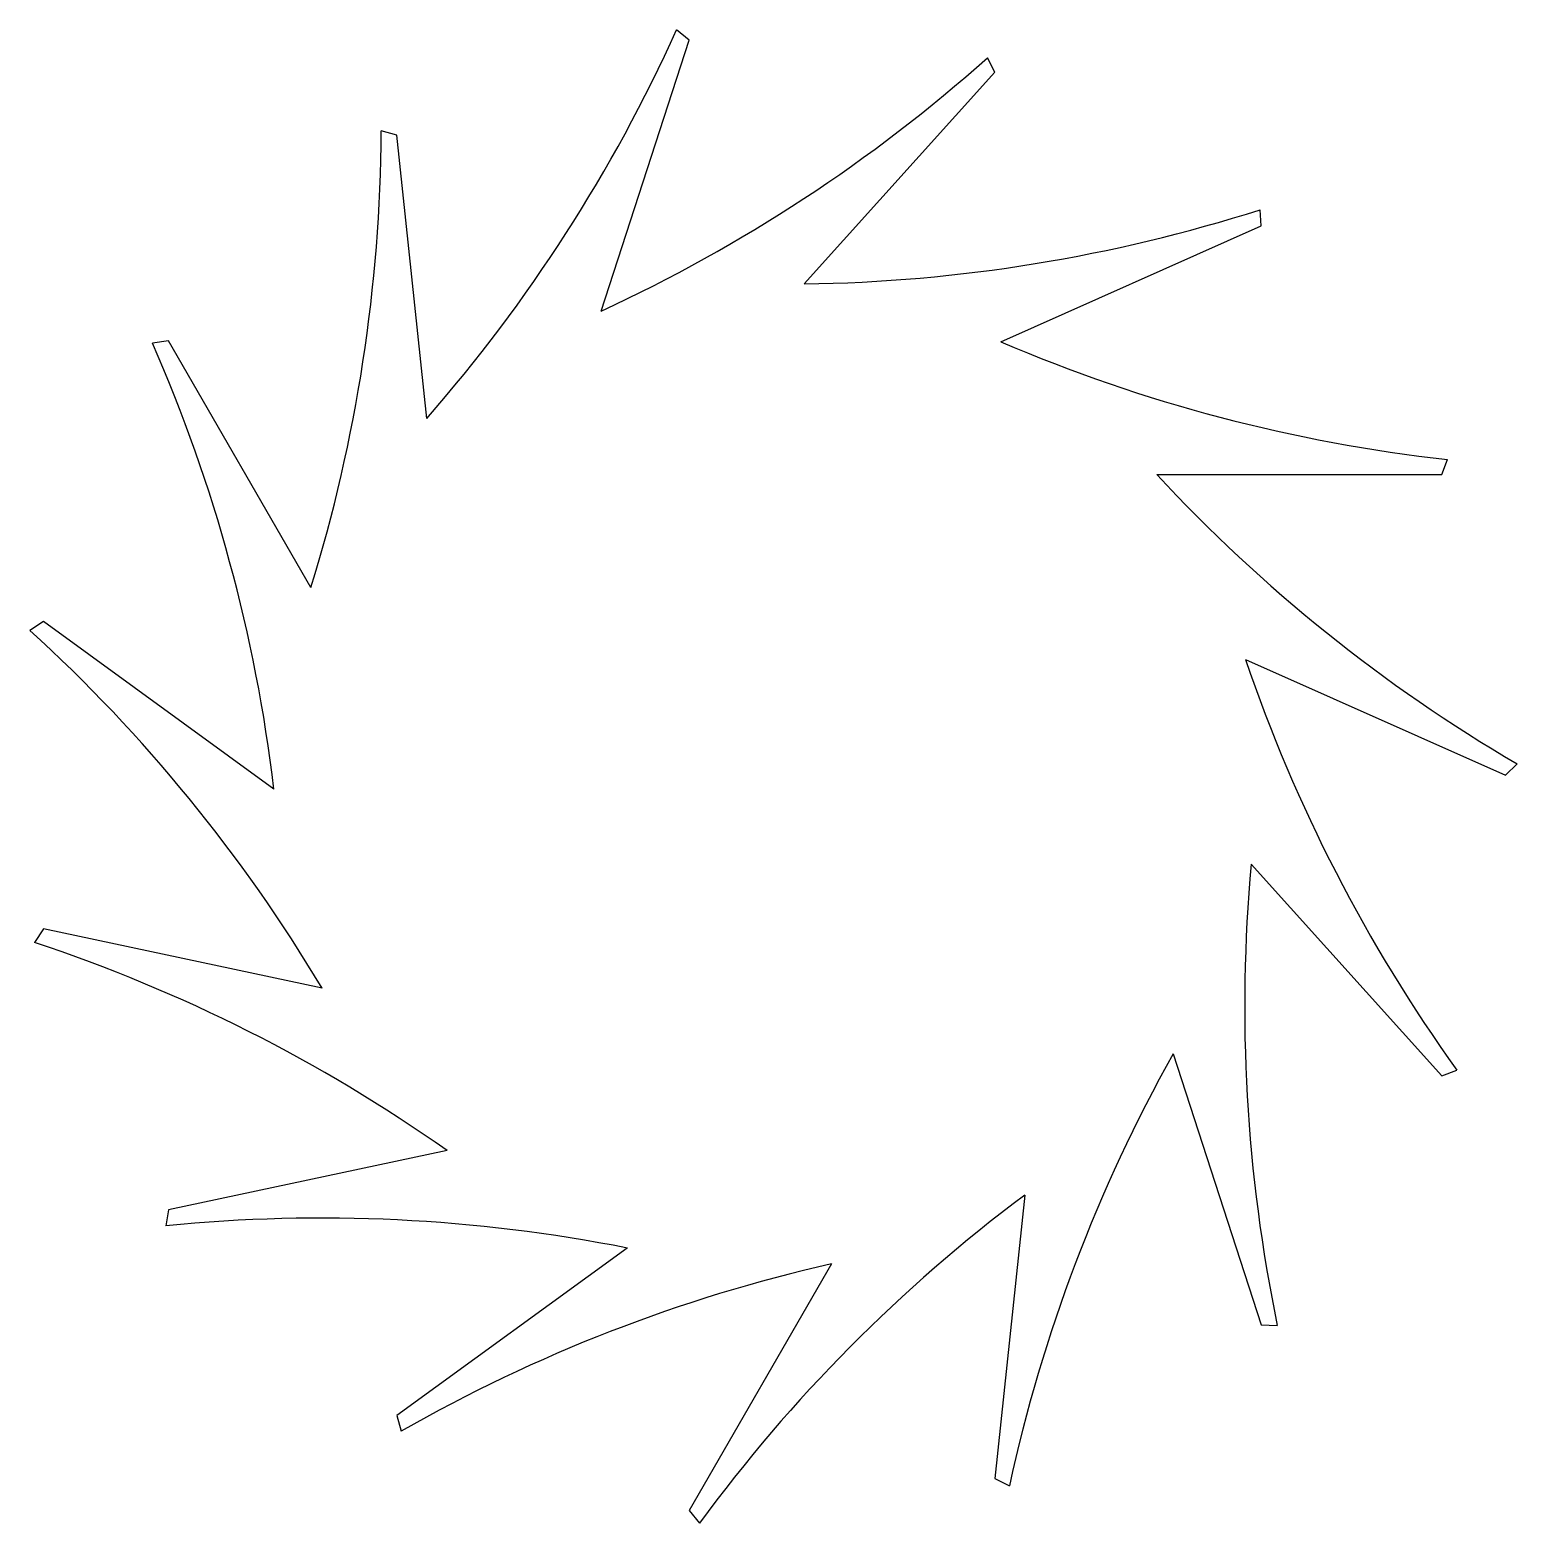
# Model space of a CAD drawing. Header units: millimetres. Extents: x -29.9 to 30.5, y -30.3 to 30.3.
import ezdxf

# ---------------------------------------------------------------- set-up
doc = ezdxf.new("R2010")
doc.units = ezdxf.units.MM

msp = doc.modelspace()

# ---------------------------------------------------------------- linework, layer by layer
at = {"color": 7, "linetype": 'Continuous', "lineweight": 25}
for p, q in [((-6.708, 18.841), (-3.136, 29.836)), ((-3.136, 29.836), (-3.648, 30.25)), ((9.271, 28.532), (8.971, 29.119)), ((1.535, 19.941), (9.271, 28.532)), ((-15, 25.981), (-15.636, 26.151)), ((-13.792, 14.484), (-15, 25.981)), ((20.074, 22.294), (20.039, 22.952)), ((9.513, 17.592), (20.074, 22.294)), ((-24.271, 17.634), (-24.921, 17.531)), ((-18.491, 7.622), (-24.271, 17.634)), ((27.406, 12.202), (27.642, 12.817)), ((15.846, 12.202), (27.406, 12.202)), ((-29.344, 6.237), (-29.897, 5.879)), ((-19.992, -0.557), (-29.344, 6.237)), ((19.439, 4.702), (30, 0)), ((30, 0), (30.466, 0.466)), ((19.671, -3.611), (27.406, -12.202)), ((-29.344, -6.237), (-29.703, -6.79)), ((-18.037, -8.641), (-29.344, -6.237)), ((16.502, -11.3), (20.074, -22.294)), ((27.406, -12.202), (28.021, -11.966)), ((-12.963, -15.23), (-24.271, -17.634)), ((10.479, -17.035), (9.271, -28.532)), ((-24.271, -17.634), (-24.374, -18.284)), ((-5.648, -19.186), (-15, -25.981)), ((2.644, -19.824), (-3.136, -29.836)), ((20.074, -22.294), (20.732, -22.329)), ((-15, -25.981), (-14.83, -26.617)), ((9.271, -28.532), (9.857, -28.831)), ((-3.136, -29.836), (-2.721, -30.348))]:
    msp.add_line(p, q, dxfattribs=at)
for centre, start, end in [((-61.75, 56.487), 318.78741, 335.69786), ((-33.436, 76.719), 294.78741, 311.69786), ((-79.386, 26.487), 342.78741, 359.69786), ((0.659, 83.686), 270.78741, 287.69786), ((34.64, 76.183), 246.78741, 263.69786), ((-83.296, -8.092), 6.78741, 23.69786), ((62.632, 55.507), 222.78741, 239.69786), ((-72.804, -41.272), 30.78741, 47.69786), ((79.794, 25.233), 198.78741, 215.69786), ((83.159, -9.403), 174.78741, 191.69786), ((-49.723, -67.316), 54.78741, 71.69786), ((72.145, -42.414), 150.78741, 167.69786), ((48.656, -68.091), 126.78741, 143.69786), ((-18.044, -81.72), 78.78741, 95.69786), ((16.754, -81.994), 102.78741, 119.69786)]:
    msp.add_arc(centre, 63.751, start, end, dxfattribs=at)

doc.saveas('drawing.dxf')
